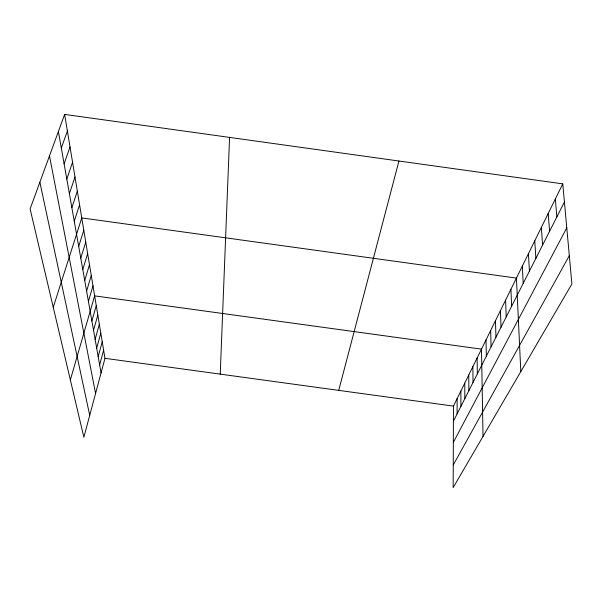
<?xml version="1.0" encoding="UTF-8"?>
<svg xmlns="http://www.w3.org/2000/svg" width="602" height="602" viewBox="0 0 602 602"><rect width="100%" height="100%" fill="white"/><g stroke="black" fill="none" stroke-linecap="round" stroke-linejoin="round"><path stroke-width="0.9" d="M457.106 413.875L457.121 398.667M562.78 183.866L453.457 406.109L453.171 487.597L571.9 283.963L562.78 183.866L64.647 114.403L30.1 208.932L83.859 437.263L104.974 358.325L64.647 114.403M220.234 374.128L229.573 137.399M338.723 390.374L398.938 161.02M99.646 364.895L103.619 350.176M98.186 356.625L102.235 341.785M96.681 348.106L100.805 333.147M95.131 339.332L99.338 324.245M93.528 330.287L97.817 315.072M91.88 320.956L96.26 305.62M70.359 379.922L94.642 295.868L481.48 349.137L483.022 436.397M88.419 301.384L92.979 285.799M86.605 291.12L91.263 275.407M84.731 280.502L89.487 264.669M82.79 269.53L87.651 253.57M80.781 258.175L85.755 242.087M78.704 246.414L83.791 230.205M53.254 307.283L81.759 217.909L516.426 278.094L520.813 371.592M74.249 221.22L79.584 204.77M71.864 207.705L77.334 191.135M69.38 193.663L74.994 176.973M66.799 179.057L72.556 162.254M64.113 163.857L70.028 146.941M61.314 148.024L67.394 131.003M453.404 421.182L564.428 201.994M453.329 442.417L566.783 227.827M453.253 464.985L569.319 255.669M104.974 358.325L453.457 406.109M39.867 182.203L89.721 415.357M49.477 155.903L95.567 393.49M58.394 131.514L101.068 372.924M555.345 198.976L556.85 216.961M548.211 213.484L549.573 231.318M541.356 227.421L542.59 245.112M534.764 240.815L535.878 258.363M528.421 253.713L529.421 271.103M522.318 266.129L523.213 283.369M510.917 289.299L511.632 306.237M505.59 300.12L506.222 316.908M500.45 310.579L500.999 327.225M495.469 320.693L495.95 337.188M490.66 330.483L491.066 346.827M485.995 339.957L486.341 356.158M477.108 358.032L477.333 373.94M472.863 366.656L473.037 382.42M468.755 375.016L468.875 390.645M464.759 383.135L464.834 398.622M460.884 391.014L460.914 406.365"/></g></svg>
